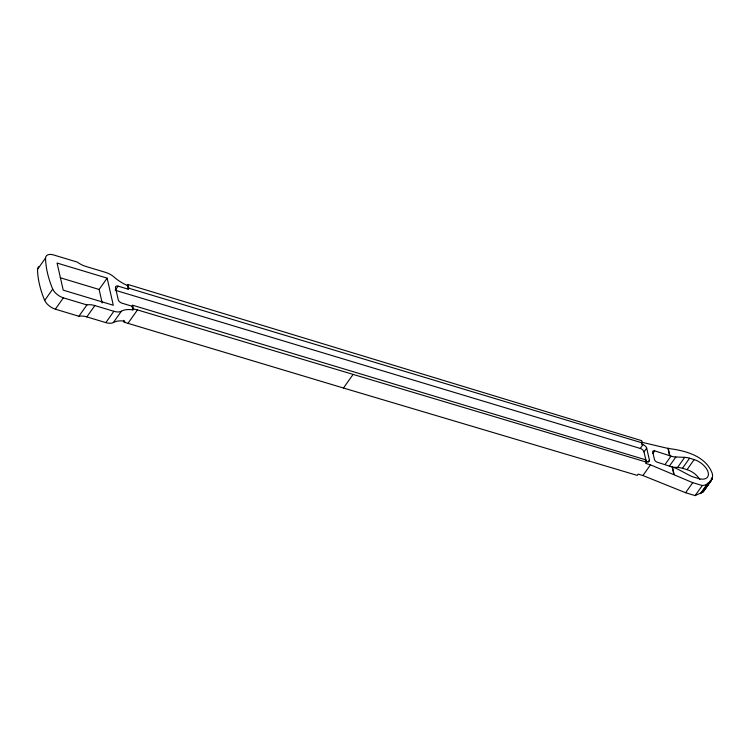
<?xml version="1.0" encoding="UTF-8"?>
<svg xmlns="http://www.w3.org/2000/svg" width="750" height="750" viewBox="0 0 750 750"><rect width="100%" height="100%" fill="white"/><g stroke="black" fill="none" stroke-linecap="round" stroke-linejoin="round"><path stroke-width="1.12" d="M123.75 320.334L124.172 322.209L343.472 388.022L637.247 475.387L638.147 474.131L642.909 475.547L685.603 492.731L695.138 495.6L702.272 485.531C709.191 485.147 715.003 478.266 711.572 471.769C704.344 455.241 684.066 450.394 667.931 448.416L641.794 442.247M705.094 488.541L702.581 492.197L695.138 495.6M124.172 322.209L124.847 321.262L124.284 321.159A27.675 15.178 35.3 0 0 113.344 322.556A13.838 7.594 35.3 0 1 105.844 322.622L86.831 316.894A18.45 10.125 35.3 0 0 78.891 316.266L55.341 309.169A11.072 6.075 35.3 0 1 44.681 300.431A138.375 75.9 35.3 0 1 43.247 296.812L42.919 295.912A138.375 75.9 35.3 0 1 37.5 269.381L45.525 258.056A11.072 6.075 35.3 0 1 53.494 254.925L77.175 262.059A18.45 10.125 35.3 0 0 85.978 266.475L105.834 272.456A13.838 7.594 35.3 0 1 114.281 277.219L115.237 278.044A27.675 15.178 35.3 0 0 125.812 284.766L127.303 285.422L128.156 289.163L118.116 286.144A3.694 2.025 35.3 0 0 115.509 287.709L118.228 299.681A3.694 2.025 35.3 0 0 121.988 303.169L132.019 306.188L132.872 309.938L132.309 309.834A27.675 15.178 35.3 0 0 121.378 311.231A13.838 7.594 35.3 0 1 113.869 311.297L94.856 305.569A18.45 10.125 35.3 0 0 86.916 304.931L63.366 297.834A11.072 6.075 35.3 0 1 52.706 289.106A138.375 75.9 35.3 0 1 51.281 285.487L50.944 284.587A138.375 75.9 35.3 0 1 45.525 258.056M44.681 300.431L52.706 289.106M55.341 309.169L63.366 297.834M78.891 316.266L86.916 304.931M102.188 303.019L99.112 289.462L107.138 278.137L57.066 263.044L63.225 290.156L113.297 305.25L107.138 278.137M86.831 316.894L94.856 305.569M115.219 290.231L118.116 286.144M127.303 285.422L127.969 284.484L641.737 440.691L642.244 442.922L641.353 444.178L642.938 444.656A3.694 2.025 35.3 0 1 646.688 448.134L649.416 460.116L648.075 462.009M128.156 289.163L128.822 288.225L127.969 284.484M105.844 322.622L113.869 311.297M113.344 322.556L121.378 311.231M132.019 306.188L132.684 305.25L646.106 459.947L646.613 462.169L645.722 463.434L650.484 464.85L692.737 482.663L702.272 485.531M132.872 309.938L133.537 308.991L132.684 305.25M128.109 323.137L137.475 309.919L646.613 462.169M343.472 388.022L352.828 374.812M116.334 290.569L640.266 448.434L642.938 444.656M646.491 462.806L644.016 451.913L646.688 448.134M652.819 453.525L654.712 450.853L670.978 456.131A18.45 10.125 35.3 0 0 675.862 457.003L684.712 457.35A18.45 10.125 35.3 0 1 689.587 458.212L694.163 459.591A13.838 7.594 35.3 0 1 708.234 472.641A13.838 7.594 35.3 0 1 698.456 478.509L693.881 477.131A18.45 10.125 35.3 0 1 688.716 474.966L678.731 469.641A18.45 10.125 35.3 0 0 673.566 467.484L657.291 462.197A2.766 1.519 35.3 0 1 654.478 459.591L652.753 452.025A2.766 1.519 35.3 0 1 654.712 450.853M642.909 475.547L650.484 464.85M665.147 464.372L670.978 456.131M669.375 466.153L675.862 457.003M672.047 467.203L677.578 467.419L684.712 457.35M677.578 467.419A18.45 10.125 35.3 0 1 682.453 468.281L689.587 458.212M682.453 468.281L687.028 469.659L694.163 459.591M685.603 492.731L692.737 482.663M700.716 493.191L707.859 483.122M711.159 479.016L712.463 477.188M701.475 492.863L708.609 482.794M701.859 492.666L708.994 482.587M702.225 492.441L710.381 480.797M702.581 492.197L710.288 481.219M702.909 491.944L712.106 478.875M703.228 491.672L711.966 479.259M703.791 491.081L711.403 480.356M133.537 308.991L137.475 309.919M128.822 288.225L642.244 442.922M60.169 277.725L99.112 289.462M668.156 448.106L669.816 455.4M672.394 466.744L674.175 474.609M667.931 448.416L669.591 455.709M672.422 468.188L673.697 473.794M37.5 269.381A11.072 6.075 35.3 0 1 39.197 266.447M640.266 448.434A3.694 2.025 35.3 0 1 644.016 451.913M649.416 460.116A3.694 2.025 35.3 0 1 646.809 461.681M687.028 469.659A13.838 7.594 35.3 0 1 699.853 479.616"/></g></svg>
